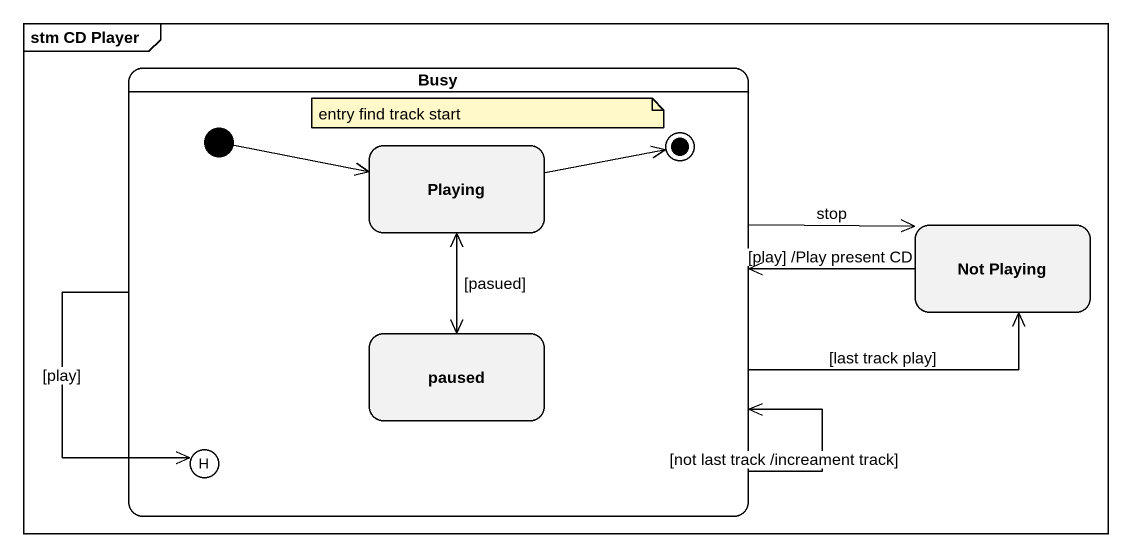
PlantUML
@startuml
mainframe stm CD Player
hide empty description
state Busy {
  state Playing
  state paused
  state history1 <<history>>
  [*] -right-> Playing
  Playing -right-> [*]
}
state "Not Playing" as Not_Playing
Busy --> Busy : [not last track /increament track]
Busy -right-> Not_Playing : [last track play]
Busy -right-> Not_Playing : stop
Busy --> history1 : [play]
Playing --> paused
Not_Playing -left-> Busy : [play] /Play present CD
paused -up-> Playing : [pasued]
note as N1
  entry find track start
end note
@enduml
